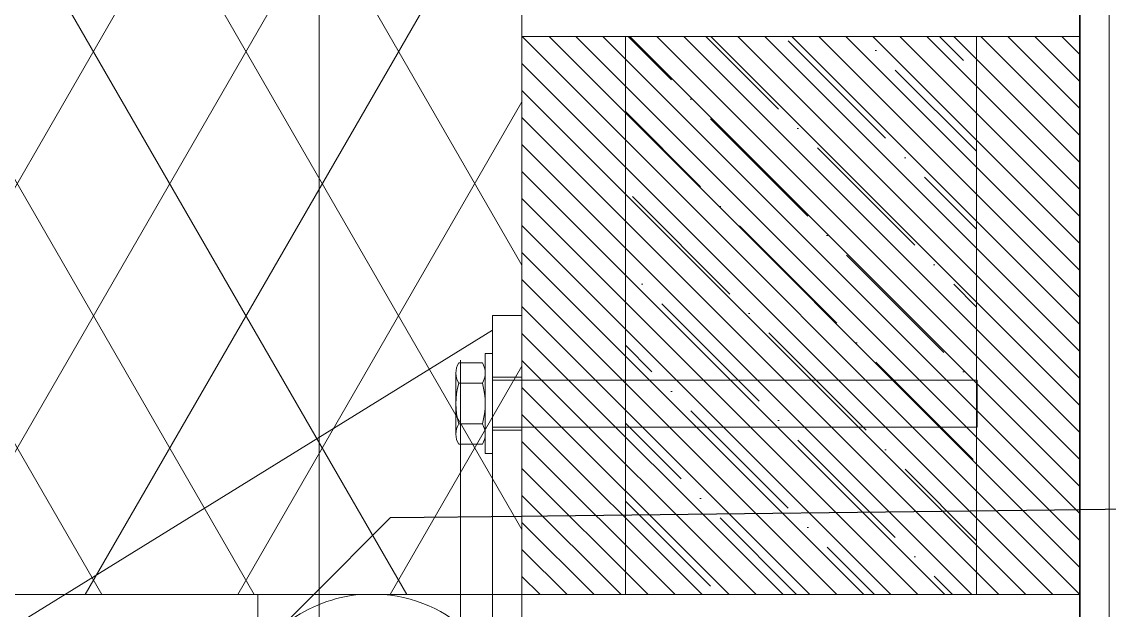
# Model space of a CAD drawing. Header units: millimetres. Extents: x -6345 to -3608, y 2414 to 4738.
# Drawn here: x -5119.6 to -4749.2, y 2994.6 to 3195 of the extents above; entities that cross this region are included whole.
import ezdxf

# ---------------------------------------------------------------- set-up
doc = ezdxf.new("R2010")
doc.units = ezdxf.units.MM
doc.header["$MEASUREMENT"] = 0
for name, pattern in [('Dashed', [42.333333333324, 21.166666666662, -21.166666666662]), ('Double Dashed', [109.36110734939601, 52.91666507720949, -21.16666555404661, 14.111111164093, -21.1666655540469]), ('Wipeout_Contour', [1000, 0, -1000])]:
    doc.linetypes.add(name, pattern=pattern)
for name, color, linetype, lineweight in [('2D Drafting - General_Pen_No__141', 7, 'Continuous', 20), ('Annotation - Label_Pen_No__2', 8, 'Continuous', 15), ('New_k-jämejoon_Pen_No__2', 8, 'Continuous', 15), ('New_k-kriipsjoon_Pen_No__2', 8, 'Continuous', 15), ('New_k-peenjoon_Pen_No__2', 8, 'Continuous', 15), ('New_Structural - Bearing_Pen_No__2', 8, 'Continuous', 15), ('New_Structural - Bearing_Pen_No__21', 7, 'Continuous', 35), ('New_Structural - Grid_Pen_No__1', 7, 'Continuous', 13), ('Structural - Bearing_Pen_No__1', 7, 'Continuous', 13), ('Structural - Bearing_Pen_No__2', 8, 'Continuous', 15), ('viirutus_Pen_No__1', 7, 'Continuous', 13)]:
    doc.layers.add(name, color=color, linetype=linetype, lineweight=lineweight)
doc.layers.add('Structural - Bearing', color=7, linetype='Continuous')
doc.layers.add('Structural - Bearing_Pen_No__161', color=7, linetype='Continuous', lineweight=13, true_color=0x6a6a6a)
doc.dimstyles.new('GENERATED_STYLE__6', dxfattribs={"dimtxt": 0.18, "dimasz": 7.6, "dimexe": 0.18, "dimexo": 0.0625, "dimgap": 0, "dimtad": 0, "dimtih": 1, "dimtoh": 1, "dimdec": 4, "dimzin": 0, "dimdsep": 46, "dimcen": 0.09, "dimadec": 0, "dimazin": 0, "dimtfac": 1, "dimtdec": 4, "dimtmove": 0, "dimatfit": 3, "dimldrblk": 'ARROWHEAD_14', "dimfxl": 0, "dimtolj": 1, "dimtzin": 0, "dimarcsym": 0})

# ---------------------------------------------------------------- blocks, each defined once
blk = doc.blocks.new('*X1')
at = {"layer": 'Structural - Bearing_Pen_No__161', "color": 251, "linetype": 'Continuous', "lineweight": 13, "true_color": 0x6a6a6a}
for p, q in [((-5067.402954343755, 2961.754630781941), (-5029.002945946982, 2990.554542262269)), ((-5067.40295994167, 2942.554630781942), (-5029.002968338638, 2913.754542262268)), ((-5067.402982333326, 2865.754630781945), (-5029.002973936552, 2894.554542262274)), ((-5067.40298793124, 2846.554630781945), (-5029.002996328209, 2817.754542262272))]:
    blk.add_line(p, q, dxfattribs=at)
for centre, radius, start, end in [((-5096.202943147887, 3000.154639178811), 47.99999999997662, 180.1840318661744, 306.8698809407621), ((-5000.202980340002, 2952.154487471123), 48.0000231971435, 94.59586966158471, 126.8698255616959), ((-5000.202980340002, 2952.154487471123), 48.0000231971435, 359.9998540770326, 85.40389230914055), ((-5096.202971137457, 2904.154639178814), 47.99999999997662, 53.13008564914897, 306.8698809407621), ((-5000.202933945696, 2952.154487471058), 47.99997680283727, 233.1300302699684, 359.9998540769682), ((-5000.203008329572, 2856.154487471127), 48.0000231971435, 359.9998540770326, 126.8698255616959), ((-5096.202999127028, 2808.154639178818), 47.99999999997662, 53.13008564914897, 189.7807618872281), ((-5000.202961935266, 2856.154487471062), 47.99997680283727, 233.1300302699684, 359.9998540769682), ((-5000.203036319143, 2760.154487471131), 48.0000231971435, 56.11062014345583, 123.889105391982)]:
    blk.add_arc(centre, radius, start, end, dxfattribs=at)
blk = doc.blocks.new('ARROWHEAD_14')
at = {"color": 0, "linetype": 'Continuous', "lineweight": 0}
blk.add_line((0, 0), (-1, 0), dxfattribs=at)
at = {"color": 0, "linetype": 'Continuous', "lineweight": 0, "flags": 128}
blk.add_lwpolyline([(-0.9093, 0.525), (0, 0), (-0.9093, -0.525)], dxfattribs=at)

msp = doc.modelspace()

# ---------------------------------------------------------------- linework, layer by layer
at = {"layer": '2D Drafting - General_Pen_No__141', "color": 7, "linetype": 'Continuous', "lineweight": 20, "flags": 128}
msp.add_lwpolyline([(-4759.204304366839, 3500.000000000232), (-4759.204444290108, 2800.000436711373), (-4749.210090841819, 2800.532967531737), (-4749.203112454441, 3499.999998001089)], close=True, dxfattribs=at)
at = {"layer": 'Structural - Bearing_Pen_No__1', "color": 7, "linetype": 'Continuous', "lineweight": 13, "flags": 128}
msp.add_lwpolyline([(-4949.202820615328, 3000.000060215018), (-5149.202846848697, 3000.000475654526), (-5149.203307888646, 2800.000479031135), (-4949.203260793694, 2799.999999999998)], close=True, dxfattribs=at)
at = {"layer": 'Structural - Bearing_Pen_No__2', "color": 8, "linetype": 'Continuous', "lineweight": 15}
msp.add_line((-5039.202592753951, 2784.999746611975), (-5039.203278375985, 3079.766174671231), dxfattribs=at)

# ---------------------------------------------------------------- block references
at = {"layer": 'Structural - Bearing_Pen_No__161', "color": 251, "linetype": 'Continuous', "lineweight": 13, "true_color": 0x6a6a6a}
msp.add_blockref('*X1', (0, 0), dxfattribs=at)

# ---------------------------------------------------------------- next in the draw order: wipeouts: each hides what was drawn before it
at = {"color": 254, "linetype": 'Wipeout_Contour', "lineweight": 0, "ltscale": 23030.84980541483}
msp.add_wipeout([(-4759.203220815598, 2999.999962020793), (-4949.203220815592, 2999.999999999991), (-4949.203182836394, 3189.999999999985), (-4759.2031828364, 3189.999962020787)], dxfattribs=at).dxf.layer = 'Structural - Bearing'

# ---------------------------------------------------------------- next in the draw order: hatches: boundary and pattern name
at = {"layer": 'Structural - Bearing_Pen_No__1', "linetype": 'Continuous', "lineweight": 13}
h = msp.add_hatch(dxfattribs=at)
h.set_pattern_fill('Common_Brick_0001', style=0, pattern_type=2)
h.set_pattern_definition([(134.9999885471172, (-4854.203201825995, 3094.999981010389), (4.596194827859635, 4.596192990388501), [])])
h.paths.add_polyline_path([(-4759.203220815597, 2999.999962020793), (-4949.203220815592, 2999.999999999991), (-4949.203182836393, 3189.999999999985), (-4759.203182836399, 3189.999962020787)])
at = {"layer": 'viirutus_Pen_No__1', "linetype": 'Continuous', "lineweight": 13}
h = msp.add_hatch(dxfattribs=at)
h.set_pattern_fill('ANSI36_0001', style=0, pattern_type=2)
h.set_pattern_definition([(134.999988547117, (22460.09859798073, 148121.041812015), (-36.46019141728149, 9.943696398482514), [46.87500000000009, -9.37500000000002, 0, -9.37500000000002])])
h.paths.add_polyline_path([(-4794.413709152222, 3189.999894091942), (-4913.992656520601, 3189.999917997422), (-4913.9926944998, 2999.999917997428), (-4794.413747131421, 2999.999894091948)])

# ---------------------------------------------------------------- next in the draw order: linework, layer by layer
at = {"layer": 'New_k-peenjoon_Pen_No__2', "color": 8, "linetype": 'Continuous', "lineweight": 15}
msp.add_line((-4794.20326379214, 3056.999697092323), (-4794.203263792027, 3072.999696452157), dxfattribs=at)
at = {"layer": 'New_Structural - Bearing_Pen_No__21', "color": 7, "linetype": 'Continuous', "lineweight": 35}
msp.add_line((-4759.20326079364, 3469.999999999999), (-4759.20326079364, 2799.999999999998), dxfattribs=at)
at = {"layer": 'New_Structural - Bearing_Pen_No__21', "color": 7, "linetype": 'Continuous', "lineweight": 35, "flags": 128}
msp.add_lwpolyline([(-4759.203120423203, 3094.766347815624), (-4759.20324625912, 2825.000431992214), (-4759.203251260929, 2800.000431992214)], dxfattribs=at)
at = {"layer": 'New_Structural - Grid_Pen_No__1', "color": 7, "linetype": 'Double Dashed', "lineweight": 13}
msp.add_line((-4759.203201295582, 3094.766364328954), (-4759.203260216589, 2799.9999620208), dxfattribs=at)
at = {"layer": 'Structural - Bearing_Pen_No__1', "color": 7, "linetype": 'Continuous', "lineweight": 13, "flags": 128}
msp.add_lwpolyline([(-4759.203220815597, 2999.999962020793), (-4949.203220815592, 2999.999999999991), (-4949.203182836393, 3189.999999999985), (-4759.203182836399, 3189.999962020787)], close=True, dxfattribs=at)
at = {"layer": 'viirutus_Pen_No__1', "color": 7, "linetype": 'Continuous', "lineweight": 13, "flags": 128}
msp.add_lwpolyline([(-4794.413709152222, 3189.999894091942), (-4913.992656520601, 3189.999917997422), (-4913.9926944998, 2999.999917997428), (-4794.413747131421, 2999.999894091948)], close=True, dxfattribs=at)

# ---------------------------------------------------------------- next in the draw order: wipeouts: each hides what was drawn before it
at = {"color": 254, "linetype": 'Wipeout_Contour', "lineweight": 0, "ltscale": 25164.43952715302}
msp.add_wipeout([(-4949.203260793581, 2999.9999999999986), (-5149.203254235661, 2999.9999999999986), (-5149.203254235661, 4417.015019550212), (-4949.203260793581, 4417.015019550212)], dxfattribs=at).dxf.layer = 'Structural - Bearing'

# ---------------------------------------------------------------- next in the draw order: hatches: boundary and pattern name
at = {"layer": 'Structural - Bearing_Pen_No__1', "linetype": 'Continuous', "lineweight": 13}
h = msp.add_hatch(dxfattribs=at)
h.set_pattern_fill('Batt_Insulation_0001', style=0, pattern_type=2)
h.set_pattern_definition([(119.9999999999999, (-5069.203262017269, 3319.864213134655), (38.97114317029981, 22.49999999999989), []), (59.99999999999971, (-5069.203262017269, 3319.864213134655), (-38.97114317029965, 22.50000000000016), [])])
h.paths.add_polyline_path([(-4949.203260793582, 2999.999999999998), (-5149.203254235662, 2999.999999999998), (-5149.203254235662, 4417.015019550211), (-4949.203260793582, 4417.015019550211)])

# ---------------------------------------------------------------- next in the draw order: linework, layer by layer
at = {"layer": 'New_k-jämejoon_Pen_No__2', "color": 8, "linetype": 'Continuous', "lineweight": 15}
for points in [[(-4949.203263792113, 3094.999709728292), (-4959.203263792104, 3094.999709728292), (-4959.203263792104, 2789.999709728285), (-4949.203263792113, 2789.999709728285)], [(-4959.203263792218, 3089.99969591953), (-5129.203263792063, 2984.999695919541), (-5269.203263792049, 2984.999695919541), (-5269.203263792049, 2799.999695919539), (-4959.203263792218, 2799.999695919539)]]:
    msp.add_lwpolyline(points, close=True, dxfattribs=at)
at = {"layer": 'New_k-kriipsjoon_Pen_No__2', "color": 8, "linetype": 'Dashed', "lineweight": 15}
for p, q in [((-4959.203263792104, 3073.999695919113), (-4949.203263792227, 3073.999695919113)), ((-4959.203263792104, 3072.999695919108), (-4949.203263792227, 3072.999695919108)), ((-4959.203263792104, 3056.99969677238), (-4949.203263792227, 3056.99969677238)), ((-4959.203263792104, 3055.999696772375), (-4949.203263792227, 3055.999696772261))]:
    msp.add_line(p, q, dxfattribs=at)
at = {"layer": 'New_k-peenjoon_Pen_No__2', "color": 8, "linetype": 'Continuous', "lineweight": 15}
for p, q in [((-4949.203263792113, 3114.999695919423), (-4949.203263792113, 2924.999695919425)), ((-4970.703263682238, 3078.856102806583), (-4962.7032636822, 3078.856102806583)), ((-4971.703263682328, 3054.607391500625), (-4971.703263682214, 3075.39200119146)), ((-4961.703263682337, 3054.607391500625), (-4961.703263682223, 3075.392001191389)), ((-4970.703263682238, 3071.927899576323), (-4962.7032636822, 3071.927899576267)), ((-4794.203263792027, 3072.999696452157), (-4949.203263792113, 3072.999696452157)), ((-4970.703263682351, 3058.071493115747), (-4962.703263682313, 3058.071493115747)), ((-4794.20326379214, 3056.999697092323), (-4949.203263792113, 3056.999697092323)), ((-4970.703263682351, 3051.143289885488), (-4962.703263682313, 3051.143289885488))]:
    msp.add_line(p, q, dxfattribs=at)
msp.add_lwpolyline([(-4959.203263792218, 3047.999697085998), (-4959.203263792104, 3081.999695605901), (-4961.703263682223, 3081.999695605901), (-4961.703263682337, 3047.999697085998)], close=True, dxfattribs=at)
for centre, radius, start, end in [((-4965.203263682254, 3075.392001191346), 6.499999999975453, 147.795772492339, 212.2042275020178), ((-4968.203263682183, 3075.392001191504), 6.499999999975453, 327.7957724923389, 32.20422750201784), ((-4947.203263682339, 3064.999696346007), 24.49999999997099, 163.5735785959189, 196.4264214040811), ((-4986.203263682212, 3064.999696346071), 24.499999999973, 343.5735785959029, 16.42642140409708), ((-4965.203263682368, 3054.607391500625), 6.499999999998571, 147.7957724976576, 212.2042275023424), ((-4968.203263682183, 3054.607391500625), 6.499999999998571, 327.7957724976576, 32.20422750234244)]:
    msp.add_arc(centre, radius, start, end, dxfattribs=at)
at = {"layer": 'New_Structural - Bearing_Pen_No__2', "color": 8, "linetype": 'Continuous', "lineweight": 15}
for p, q in [((-5018.284841900831, 3454.999709728363), (-5018.284841900831, 2784.999709728361)), ((-4970.120955825646, 3079.766106437989), (-4970.121014746554, 2785.000198516329))]:
    msp.add_line(p, q, dxfattribs=at)
at = {"layer": 'Structural - Bearing_Pen_No__1', "color": 7, "linetype": 'Continuous', "lineweight": 13, "flags": 128}
msp.add_lwpolyline([(-4949.203260793582, 2999.999999999998), (-5149.203254235662, 2999.999999999998), (-5149.203254235662, 4417.015019550211), (-4949.203260793582, 4417.015019550211)], close=True, dxfattribs=at)

# ---------------------------------------------------------------- next in the draw order: leaders
at = {"layer": 'Annotation - Label_Pen_No__2', "color": 8, "linetype": 'Continuous', "lineweight": 15, "annotation_type": 0, "has_hookline": 1, "hookline_direction": 0, "text_width": 607.85, "horizontal_direction": (0.9999999999998797, -4.905282245066756e-07, 0)}
msp.add_leader([(-5054.589125426049, 2965.528677968851), (-4993.943037677796, 3026.174765717103), (-4310.043338979732, 3034.334515959285)], dimstyle='GENERATED_STYLE__6', dxfattribs=at)

doc.saveas('drawing.dxf')
